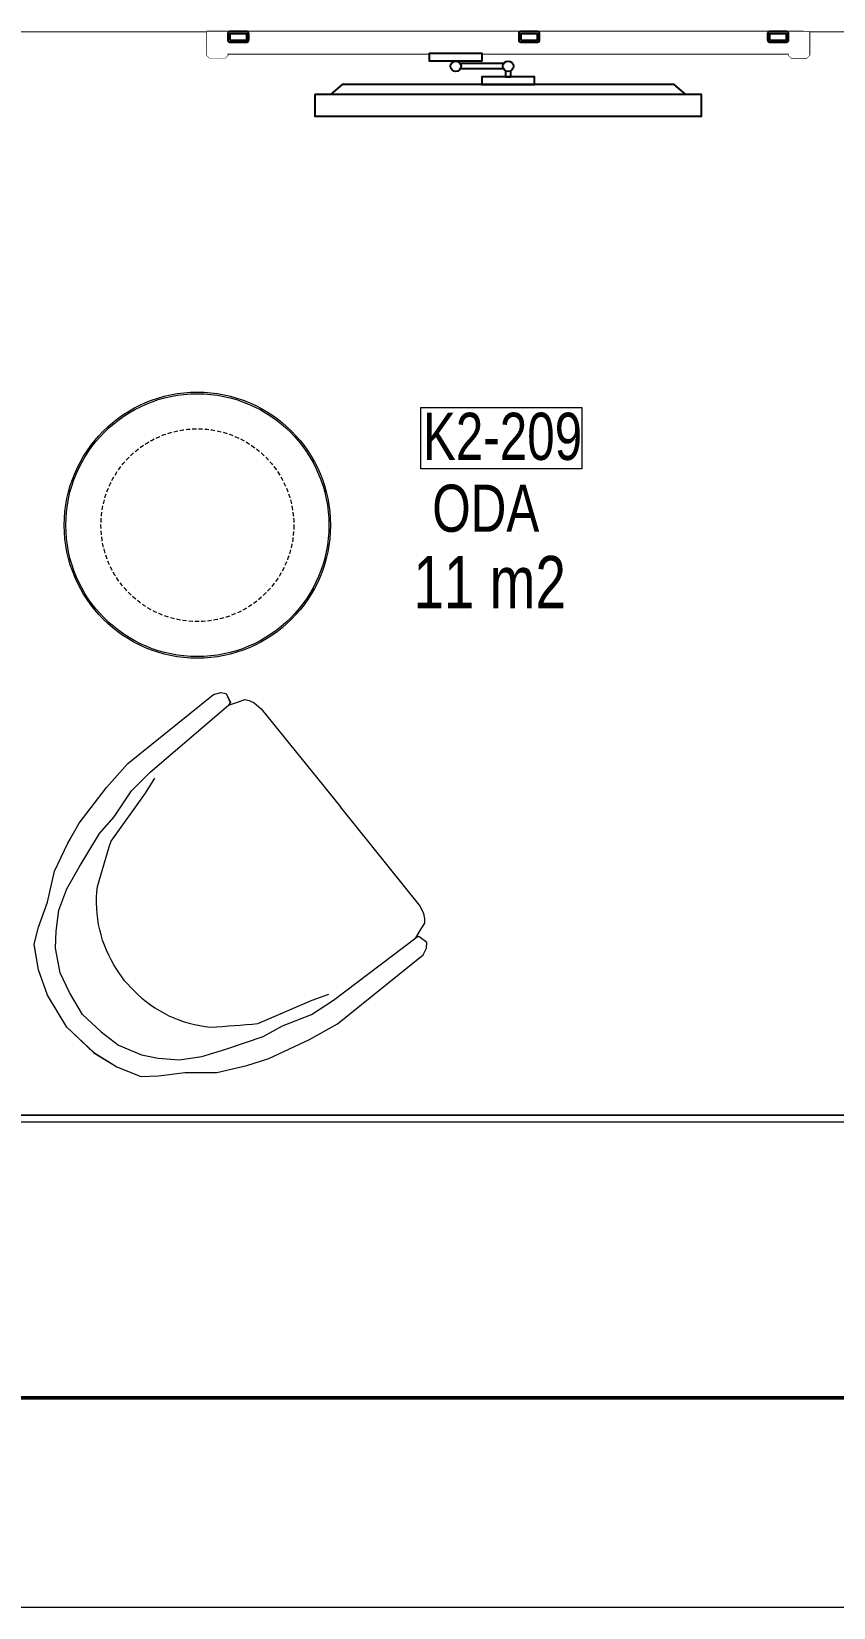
# Model space of a CAD drawing. Header units: millimetres. Extents: x 26282 to 30760, y 1404 to 4574.
# Drawn here: x 28205.9 to 28359, y 2668.3 to 2969.2 of the extents above; entities that cross this region are included whole.
import ezdxf

# ---------------------------------------------------------------- set-up
doc = ezdxf.new("R2010")
doc.units = ezdxf.units.MM
doc.header["$LTSCALE"] = 0.25
doc.set_wipeout_variables(frame=1)
doc.linetypes.add('DUZ', pattern=[0])
doc.linetypes.add('HIDDEN2', pattern=[4.7625, 3.175, -1.5875])
for name, color, linetype, lineweight in [('AB-DUV', 4, 'Continuous', 50), ('Ahşap Hatch', 44, 'DUZ', 15), ('BRONZE (3RDF)', 30, 'Continuous', 15), ('FURNITURE (3RDF)', 43, 'Continuous', 20), ('ID-ALCIPAN', 124, 'Continuous', 20), ('METAL PROFILE (3RDF)', 251, 'Continuous', 18), ('TEXT-GNRL (3RDF)', 254, 'Continuous', 15), ('WALL CLADDING (3RDF)', 43, 'Continuous', 13), ('WALLPAPER (3RDF)', 63, 'Continuous', 13), ('WOOD (3RDF)', 45, 'Continuous', 15)]:
    doc.layers.add(name, color=color, linetype=linetype, lineweight=lineweight)
for name, color, linetype in [('ACCESSORIES (3RDF)', 2, 'Continuous'), ('ID-PROFIL', 145, 'Continuous'), ('LEATHER (3RDF)', 57, 'Continuous'), ('WIPEOUT(3RDF)', 250, 'Continuous')]:
    doc.layers.add(name, color=color, linetype=linetype)
doc.styles.add('M-IKI-50', font='arial.ttf', dxfattribs={"width": 0.75, "height": 10})
doc.styles.add('M-UC-50', font='arial.ttf', dxfattribs={"width": 0.75, "height": 15})

# ---------------------------------------------------------------- blocks, each defined once
blk = doc.blocks.new('SEHPA-01')
at = {"layer": 'BRONZE (3RDF)'}
for radius in [25.4, 25.1]:
    blk.add_circle((19.97, 19.83), radius, dxfattribs=at)
at = {"layer": 'WOOD (3RDF)', "linetype": 'HIDDEN2'}
blk.add_circle((19.97, 19.83), 18.4, dxfattribs=at)
blk = doc.blocks.new('20x40 profil')
at = {"layer": 'METAL PROFILE (3RDF)'}
h = blk.add_hatch(color=256, dxfattribs=at)
edge = h.paths.add_edge_path()
edge.add_line((-1.6, 2), (1.6, 2))
edge.add_arc((1.6, 1.6), 0.4, 360, 450, ccw=False)
edge.add_line((2, 1.6), (2, 0.4))
edge.add_arc((1.6, 0.4), 0.4, 270, 360, ccw=False)
edge.add_line((1.6, 0), (-1.6, 0))
edge.add_arc((-1.6, 0.4), 0.4, 180, 270, ccw=False)
edge.add_line((-2, 0.4), (-2, 1.6))
edge.add_arc((-1.6, 1.6), 0.4, 90, 180, ccw=False)
h.paths.add_polyline_path([(-1.6, 1.6), (1.6, 1.6), (1.6, 0.4), (-1.6, 0.4)], flags=16)
at = {"layer": 'ID-PROFIL'}
blk.add_lwpolyline([(1.6, 2), (-1.6, 2, 0.414214), (-2, 1.6), (-2, 0.4, 0.414214), (-1.6, 0), (1.6, 0, 0.414214), (2, 0.4), (2, 1.6, 0.414214)], format="xyb", close=True, dxfattribs=at)
blk.add_lwpolyline([(1.6, 1.6), (-1.6, 1.6), (-1.6, 0.4), (1.6, 0.4)], close=True, dxfattribs=at)
blk = doc.blocks.new('A$C338956E9')
at = {"layer": 'METAL PROFILE (3RDF)'}
h = blk.add_hatch(color=256, dxfattribs=at)
edge = h.paths.add_edge_path()
edge.add_line((0.4, 0), (3.6, 0))
edge.add_arc((3.6, 0.4), 0.4, 270, 360)
edge.add_line((4, 0.4), (4, 1.6))
edge.add_arc((3.6, 1.6), 0.4, 360, 450)
edge.add_line((3.6, 2), (0.4, 2))
edge.add_arc((0.4, 1.6), 0.4, 450, 540)
edge.add_line((0, 1.6), (0, 0.4))
edge.add_arc((0.4, 0.4), 0.4, 540, 630)
h.paths.add_polyline_path([(0.4, 0.4), (3.6, 0.4), (3.6, 1.6), (0.4, 1.6)], flags=16)
at = {"layer": 'METAL PROFILE (3RDF)', "color": 4, "xscale": -1, "rotation": 180}
blk.add_blockref('20x40 profil', (2, 2, 0), dxfattribs=at)
blk = doc.blocks.new('A$C5B9169E6')
blk.add_wipeout([(0, 0.01), (0, 4.13), (3, 4.13), (5.25, 6.01), (31.9, 6), (31.72, 7.5), (36.4, 7.5), (36.4, 8.64), (37.77, 10), (46.03, 10), (45.81, 10.5), (41.9, 10.5), (41.9, 12), (51.9, 12), (51.9, 10.5), (47.34, 10.5), (46.11, 10.5), (46.11, 10.12), (46.03, 9), (37.77, 9), (37.4, 8.64), (37.4, 7.5), (41.9, 7.5), (41.9, 6), (68.55, 6), (70.8, 4.13), (73.8, 4.12), (73.8, 0)]).translate(0, 0, -2.27).dxf.layer = 'WIPEOUT(3RDF)'
at = {"layer": 'ACCESSORIES (3RDF)', "elevation": -2.27}
for points in [[(37.77, 10), (46.03, 10)], [(46.9, 10.5), (51.9, 10.5), (51.9, 12), (41.9, 12), (41.9, 10.5), (51.9, 10.5)], [(36.9, 6), (31.9, 6), (31.9, 7.5), (41.9, 7.5), (41.9, 6), (31.9, 6)], [(37.4, 8.64), (37.4, 7.5), (36.4, 7.5)], [(36.9, 7.5), (36.4, 7.5), (36.4, 8.64)], [(37.77, 9), (46.03, 9)], [(3, 4.13), (5.25, 6.01), (68.55, 6), (70.8, 4.13)]]:
    blk.add_lwpolyline(points, dxfattribs=at)
blk.add_lwpolyline([(73.8, 4.12), (73.8, 0), (0, 0.01), (0, 4.13)], close=True, dxfattribs=at)
at = {"layer": 'ACCESSORIES (3RDF)', "extrusion": (7.07107e-17, 7.07107e-17, -1)}
blk.add_ellipse((36.9, 9.5, -2.27), major_axis=(0.707, 0.707), ratio=1, start_param=1.570796326794896, end_param=7.853981633974483, dxfattribs=at)
at = {"layer": 'ACCESSORIES (3RDF)', "extrusion": (1e-16, 1e-16, -1)}
blk.add_ellipse((46.9, 9.5, -2.27), major_axis=(0.707, -0.707), ratio=1, dxfattribs=at)
blk = doc.blocks.new('TVPANEL-01')
blk.add_wipeout([(-369.55, 81.55), (-369.55, 77.05), (-369.05, 76.55), (-366.05, 76.55), (-365.55, 77.05), (-365.55, 77.35), (-307.05, 77.35), (-258.55, 77.35), (-258.55, 77.05), (-258.05, 76.55), (-255.05, 76.55), (-254.55, 77.05), (-254.55, 81.55)]).dxf.layer = 'WIPEOUT(3RDF)'
at = {"layer": 'LEATHER (3RDF)', "elevation": 0}
blk.add_lwpolyline([(-260.55, 79.45), (-260.55, 79.55), (-258.55, 79.55), (-258.55, 77.35), (-365.55, 77.35), (-365.55, 79.55), (-363.55, 79.55), (-363.55, 79.45)], dxfattribs=at)
at = {"layer": 'WALL CLADDING (3RDF)', "ltscale": 0.25}
for p, q in [((-369.55, 81.55), (-369.55, 77.05)), ((-368.35, 81.55), (-369.55, 81.55)), ((-368.35, 81.55), (-368.35, 77.75)), ((-366.75, 81.55), (-366.75, 77.75)), ((-365.55, 81.55), (-366.75, 81.55)), ((-365.55, 81.55), (-365.55, 77.05)), ((-258.55, 81.55), (-258.55, 77.05)), ((-257.35, 81.55), (-258.55, 81.55)), ((-257.35, 81.55), (-257.35, 77.75)), ((-255.75, 81.55), (-255.75, 77.75)), ((-255.75, 81.55), (-254.55, 81.55)), ((-254.55, 81.55), (-254.55, 77.05)), ((-369.05, 76.55), (-369.55, 77.05)), ((-366.05, 76.55), (-369.05, 76.55)), ((-366.75, 77.75), (-368.35, 77.75)), ((-365.55, 77.05), (-366.05, 76.55)), ((-258.55, 77.05), (-258.05, 76.55)), ((-258.05, 76.55), (-255.05, 76.55)), ((-257.35, 77.75), (-255.75, 77.75)), ((-255.05, 76.55), (-254.55, 77.05))]:
    blk.add_line(p, q, dxfattribs=at)
at = {"layer": 'WALL CLADDING (3RDF)', "elevation": 0}
blk.add_lwpolyline([(-365.45, 77.45), (-365.45, 79.45), (-258.65, 79.45), (-258.65, 77.45), (-365.45, 77.45)], dxfattribs=at)
at = {"layer": 'WIPEOUT(3RDF)'}
for p, q in [((-255.75, 81.55), (-368.35, 81.55)), ((-258.55, 81.55), (-365.55, 81.55))]:
    blk.add_line(p, q, dxfattribs=at)
at = {"ltscale": 0.25}
for p in [(-365.55, 79.55, 0), (-318.06, 79.55, 0), (-262.55, 79.55, 0)]:
    blk.add_blockref('A$C338956E9', p, dxfattribs=at)
at = {"ltscale": 0.25, "rotation": 0.006196773708317901}
blk.add_blockref('A$C5B9169E6', (-348.95, 65.44, 2.27), dxfattribs=at)
blk = doc.blocks.new('ODA-KOLTUK-01')
blk.add_wipeout([(31.91, 67), (38.95, 66.05), (43.81, 64.37), (48.11, 61.95), (50.14, 59.25), (52.78, 54.95), (56.6, 50.19), (59.13, 44.86), (60.71, 40.76), (62.77, 32.45), (63.8, 26.38), (63.81, 5.37), (63.23, 4.1), (62.41, 3.39), (60.59, 3.86), (60.42, 4.45), (59.31, 1.35), (58.66, 0.82), (57.72, 0.35), (55.97, 0), (7.85, 0), (6.09, 0.35), (5.15, 0.82), (4.51, 1.35), (3.39, 4.45), (3.22, 3.86), (1.4, 3.39), (0.58, 4.1), (0, 5.37), (0.01, 26.38), (1.04, 32.45), (3.1, 40.76), (4.68, 44.86), (7.21, 50.19), (11.04, 54.95), (13.68, 59.25), (15.71, 61.95), (20, 64.37), (24.86, 66.05)])
at = {"ltscale": 50}
for points in [[(31.91, 67), (24.86, 66.05), (20, 64.37), (15.71, 61.95), (13.68, 59.25), (11.04, 54.95), (7.21, 50.19), (4.68, 44.86), (3.1, 40.76), (1.04, 32.45), (0.01, 26.38), (0, 5.37), (0.58, 4.1), (1.4, 3.39), (3.22, 3.86), (3.39, 4.45), (4.1, 2.58), (4.51, 1.35), (5.15, 0.82), (6.09, 0.35), (7.85, 0), (31.91, 0)], [(31.91, 67), (38.95, 66.05), (43.81, 64.37), (48.11, 61.95), (50.14, 59.25), (52.78, 54.95), (56.6, 50.19), (59.13, 44.86), (60.71, 40.76), (62.77, 32.45), (63.8, 26.38), (63.81, 5.37), (63.23, 4.1), (62.41, 3.39), (60.59, 3.86), (60.42, 4.45), (59.72, 2.58), (59.31, 1.35), (58.66, 0.82), (57.72, 0.35), (55.97, 0), (31.91, 0)], [(31.91, 63.19), (27.09, 62.5), (23.07, 61.5), (18.82, 59.26), (16.34, 57.13), (13.56, 54.24), (11.38, 50.47), (9.61, 46.04), (7.01, 38.99), (6.3, 34.8), (4.53, 29.14), (3.99, 24.12), (3.39, 4.45)], [(31.91, 63.19), (36.72, 62.5), (40.74, 61.5), (44.99, 59.26), (47.47, 57.13), (50.25, 54.24), (52.43, 50.47), (54.2, 46.04), (56.81, 38.99), (57.51, 34.8), (59.29, 29.14), (59.82, 24.12), (60.42, 4.45)]]:
    blk.add_lwpolyline(points, dxfattribs=at)
for points in [[(31.91, 52.91), (29.3, 52.68, 0.178974), (14.69, 45.65, 0.007081), (9.55, 38.19), (6.53, 27.31), (5.41, 24.12)], [(31.91, 52.91), (34.51, 52.68, -0.178974), (49.12, 45.65, -0.007081), (54.27, 38.19), (57.28, 27.31), (58.4, 24.12)]]:
    blk.add_lwpolyline(points, format="xyb", dxfattribs=at)
blk = doc.blocks.new('A$C187D15ED')
at = {"layer": 'AB-DUV', "ltscale": 100}
blk.add_line((9646.64, 2503.26), (8617.36, 2503.26), dxfattribs=at)
at = {"layer": 'TEXT-GNRL (3RDF)', "linetype": 'Continuous'}
blk.add_lwpolyline([(8709.8, 2692.37), (8740.51, 2692.37), (8740.51, 2680.65), (8709.8, 2680.65)], close=True, dxfattribs=at)
at = {"layer": 'WALLPAPER (3RDF)'}
blk.add_line((8612.36, 2764.15), (8840.6, 2764.05), dxfattribs=at)
at = {"layer": 'FURNITURE (3RDF)', "rotation": 128.8413754267579}
blk.add_blockref('ODA-KOLTUK-01', (8714.47, 2591.24, 0), dxfattribs=at)
at = {"layer": 'TEXT-GNRL (3RDF)', "linetype": 'Continuous', "width": 0.75}
for s, height, style, p in [('K2-209', 9, 'M-UC-50', (8710.2, 2682.34)), ('ODA', 9, 'M-UC-50', (8711.99, 2668.62)), ('11 m2', 10, 'M-IKI-50', (8708.39, 2654))]:
    blk.add_text(s, height=height, dxfattribs=dict(at, style=style)).set_placement(p)
at = {"layer": 'FURNITURE (3RDF)', "xscale": -1}
blk.add_blockref('TVPANEL-01', (8414.43, 2682.55), dxfattribs=at)
at = {"layer": 'FURNITURE (3RDF)', "rotation": 128.8413754267525}
blk.add_blockref('ODA-KOLTUK-01', (8714.47, 2591.24, 0), dxfattribs=at)
at = {"layer": 'FURNITURE (3RDF)', "rotation": 128.8413754267579}
blk.add_blockref('ODA-KOLTUK-01', (8714.47, 2591.24, 0), dxfattribs=at)
at = {"layer": 'ID-ALCIPAN', "ltscale": 0.25}
for p, q in [((8614.72, 2557.22), (8805.69, 2557.22)), ((8614.74, 2555.97), (8804.44, 2555.97))]:
    blk.add_line(p, q, dxfattribs=at)
at = {"layer": 'WALLPAPER (3RDF)'}
blk.add_line((8614.72, 2557.32), (8805.79, 2557.32), dxfattribs=at)
at = {"layer": 'FURNITURE (3RDF)', "rotation": 282.7279961790254}
blk.add_blockref('SEHPA-01', (8643.43, 2684.99), dxfattribs=at)

msp = doc.modelspace()

# ---------------------------------------------------------------- block references
at = {"layer": 'AB-DUV', "ltscale": 100}
msp.add_blockref('A$C187D15ED', (19570.424, 205.028, 5.126), dxfattribs=at)

# ---------------------------------------------------------------- next in the draw order: linework, layer by layer
at = {"layer": 'Ahşap Hatch', "ltscale": 0.25}
msp.add_line((28466.001, 2668.289), (28187.781, 2668.289, 5.126), dxfattribs=at)
at = {"layer": 'LEATHER (3RDF)', "elevation": 5.126}
msp.add_lwpolyline([(28245.406, 2967.021), (28245.406, 2967.121), (28243.406, 2967.121), (28243.406, 2964.923), (28350.406, 2964.923), (28350.406, 2967.123), (28348.406, 2967.123), (28348.406, 2967.023)], dxfattribs=at)
at = {"layer": 'WALL CLADDING (3RDF)', "ltscale": 0.25}
for p, q in [((28239.406, 2969.123, 5.126), (28239.406, 2964.623, 5.126)), ((28240.606, 2969.123, 5.126), (28239.406, 2969.123, 5.126)), ((28240.606, 2969.123, 5.126), (28240.606, 2965.323, 5.126)), ((28242.206, 2969.123, 5.126), (28242.206, 2965.323, 5.126)), ((28242.206, 2969.123, 5.126), (28243.406, 2969.123, 5.126)), ((28243.406, 2969.123, 5.126), (28243.406, 2964.623, 5.126)), ((28350.406, 2969.123, 5.126), (28350.406, 2964.623, 5.126)), ((28350.406, 2969.123, 5.126), (28351.606, 2969.123, 5.126)), ((28351.606, 2969.123, 5.126), (28351.606, 2965.323, 5.126)), ((28353.206, 2969.123, 5.126), (28353.206, 2965.323, 5.126)), ((28353.206, 2969.123, 5.126), (28354.406, 2969.123, 5.126)), ((28354.406, 2969.123, 5.126), (28354.406, 2964.623, 5.126)), ((28239.906, 2964.123, 5.126), (28239.406, 2964.623, 5.126)), ((28242.906, 2964.123, 5.126), (28239.906, 2964.123, 5.126)), ((28242.206, 2965.323, 5.126), (28240.606, 2965.323, 5.126)), ((28243.406, 2964.623, 5.126), (28242.906, 2964.123, 5.126)), ((28350.406, 2964.623, 5.126), (28350.906, 2964.123, 5.126)), ((28350.906, 2964.123, 5.126), (28353.906, 2964.123, 5.126)), ((28351.606, 2965.323, 5.126), (28353.206, 2965.323, 5.126)), ((28353.906, 2964.123, 5.126), (28354.406, 2964.623, 5.126))]:
    msp.add_line(p, q, dxfattribs=at)
at = {"layer": 'WALL CLADDING (3RDF)', "elevation": 5.126}
msp.add_lwpolyline([(28350.306, 2965.023), (28350.306, 2967.023), (28243.506, 2967.021), (28243.506, 2965.021), (28350.306, 2965.023)], dxfattribs=at)
at = {"layer": 'WIPEOUT(3RDF)'}
for p, q in [((28240.606, 2969.123, 5.126), (28353.206, 2969.123, 5.126)), ((28243.406, 2969.123, 5.126), (28350.406, 2969.123, 5.126))]:
    msp.add_line(p, q, dxfattribs=at)

# ---------------------------------------------------------------- next in the draw order: wipeouts: each hides what was drawn before it
msp.add_wipeout([(28212.695, 2779.102), (28209.014, 2785.184), (28207.276, 2790.021), (28206.472, 2794.889), (28207.302, 2798.164), (28208.996, 2802.918), (28210.302, 2808.886), (28212.864, 2814.187), (28215.067, 2817.999), (28220.248, 2824.81), (28224.33, 2829.415), (28240.69, 2842.607), (28242.044, 2842.95), (28243.105, 2842.752), (28243.879, 2841.044), (28243.533, 2840.54), (28246.648, 2841.619), (28247.462, 2841.448), (28248.415, 2841.011), (28249.79, 2839.863), (28279.97, 2802.382), (28280.799, 2800.793), (28281.022, 2799.769), (28281.016, 2798.937), (28279.298, 2796.125), (28279.864, 2796.355), (28281.367, 2795.234), (28281.334, 2794.155), (28280.71, 2792.905), (28264.332, 2779.736), (28258.962, 2776.731), (28251.203, 2773.122), (28247.008, 2771.783), (28241.282, 2770.41), (28235.173, 2770.408), (28230.168, 2769.767), (28226.791, 2769.655), (28222.206, 2771.479), (28217.852, 2774.209)]).translate(0, 0, 5.126).dxf.layer = 'FURNITURE (3RDF)'

# ---------------------------------------------------------------- next in the draw order: linework, layer by layer
at = {"layer": 'FURNITURE (3RDF)', "ltscale": 50, "elevation": 5.126}
for points in [[(28212.695, 2779.102), (28209.014, 2785.184), (28207.276, 2790.021), (28206.472, 2794.889), (28207.302, 2798.164), (28208.996, 2802.918), (28210.302, 2808.886), (28212.864, 2814.187), (28215.067, 2817.999), (28220.248, 2824.81), (28224.33, 2829.415), (28240.69, 2842.607), (28242.044, 2842.95), (28243.105, 2842.752), (28243.879, 2841.044), (28243.533, 2840.54), (28245.433, 2841.168), (28246.648, 2841.619), (28247.462, 2841.448), (28248.415, 2841.011), (28249.79, 2839.863), (28264.88, 2821.122)], [(28215.661, 2781.49), (28213.175, 2785.674), (28211.437, 2789.431), (28210.518, 2794.149), (28210.617, 2797.414), (28211.128, 2801.389), (28212.7, 2805.46), (28215.036, 2809.616), (28218.893, 2816.062), (28221.712, 2819.242), (28225.014, 2824.175), (28228.588, 2827.735), (28243.533, 2840.54)], [(28212.695, 2779.102), (28217.852, 2774.209), (28222.206, 2771.479), (28226.791, 2769.655), (28230.168, 2769.767), (28235.173, 2770.408), (28241.282, 2770.41), (28247.008, 2771.783), (28251.203, 2773.122), (28258.962, 2776.731), (28264.332, 2779.736), (28280.71, 2792.905), (28281.334, 2794.155), (28281.367, 2795.234), (28279.864, 2796.355), (28279.298, 2796.125), (28280.316, 2797.847), (28281.016, 2798.937), (28281.022, 2799.769), (28280.799, 2800.793), (28279.97, 2802.382), (28264.88, 2821.122)], [(28215.661, 2781.49), (28219.218, 2778.169), (28222.518, 2775.67), (28226.931, 2773.765), (28230.142, 2773.165), (28234.135, 2772.817), (28238.447, 2773.484), (28243.005, 2774.88), (28250.126, 2777.273), (28253.834, 2779.349), (28259.358, 2781.523), (28263.598, 2784.254), (28279.298, 2796.125)]]:
    msp.add_lwpolyline(points, dxfattribs=at)
for points in [[(28223.67, 2787.939), (28222.214, 2790.113, -0.1789736), (28218.531, 2805.9, -0.007081), (28221.116, 2814.589), (28227.693, 2823.758), (28229.474, 2826.634)], [(28223.67, 2787.939), (28225.483, 2786.054, 0.1789736), (28240.121, 2779.087, 0.007081), (28249.162, 2779.759), (28259.522, 2784.229), (28262.712, 2785.355)]]:
    msp.add_lwpolyline(points, format="xyb", dxfattribs=at)

# ---------------------------------------------------------------- next in the draw order: wipeouts: each hides what was drawn before it
msp.add_wipeout([(28354.406, 2969.123), (28354.406, 2964.623), (28353.906, 2964.123), (28350.906, 2964.123), (28350.406, 2964.623), (28350.406, 2964.923), (28291.906, 2964.923), (28243.406, 2964.923), (28243.406, 2964.623), (28242.906, 2964.123), (28239.906, 2964.123), (28239.406, 2964.623), (28239.406, 2969.123)]).translate(0, 0, 5.126).dxf.layer = 'WIPEOUT(3RDF)'

# ---------------------------------------------------------------- next in the draw order: hatches: boundary and pattern name
at = {"layer": 'METAL PROFILE (3RDF)'}
h = msp.add_hatch(color=256, dxfattribs=at)
edge = h.paths.add_edge_path()
edge.add_line((28247.006, 2967.123), (28243.806, 2967.123))
edge.add_arc((28243.806, 2967.523), 0.4, 180, 270, ccw=False)
edge.add_line((28243.406, 2967.523), (28243.406, 2968.723))
edge.add_arc((28243.806, 2968.723), 0.4, 90, 180, ccw=False)
edge.add_line((28243.806, 2969.123), (28247.006, 2969.123))
edge.add_arc((28247.006, 2968.723), 0.4, 0, 90, ccw=False)
edge.add_line((28247.406, 2968.723), (28247.406, 2967.523))
edge.add_arc((28247.006, 2967.523), 0.4, -90, 0, ccw=False)
h.paths.add_polyline_path([(28247.006, 2967.523), (28243.806, 2967.523), (28243.806, 2968.723), (28247.006, 2968.723)], flags=16)
h = msp.add_hatch(color=256, dxfattribs=at)
edge = h.paths.add_edge_path()
edge.add_line((28247.006, 2967.123), (28243.806, 2967.123))
edge.add_arc((28243.806, 2967.523), 0.4, 180, 270, ccw=False)
edge.add_line((28243.406, 2967.523), (28243.406, 2968.723))
edge.add_arc((28243.806, 2968.723), 0.4, 90, 180, ccw=False)
edge.add_line((28243.806, 2969.123), (28247.006, 2969.123))
edge.add_arc((28247.006, 2968.723), 0.4, 0, 90, ccw=False)
edge.add_line((28247.406, 2968.723), (28247.406, 2967.523))
edge.add_arc((28247.006, 2967.523), 0.4, -90, 0, ccw=False)
h.paths.add_polyline_path([(28247.006, 2967.523), (28243.806, 2967.523), (28243.806, 2968.723), (28247.006, 2968.723)], flags=16)
h = msp.add_hatch(color=256, dxfattribs=at)
edge = h.paths.add_edge_path()
edge.add_line((28302.513, 2967.123), (28299.313, 2967.123))
edge.add_arc((28299.313, 2967.523), 0.4, 180, 270, ccw=False)
edge.add_line((28298.913, 2967.523), (28298.913, 2968.723))
edge.add_arc((28299.313, 2968.723), 0.4, 90, 180, ccw=False)
edge.add_line((28299.313, 2969.123), (28302.513, 2969.123))
edge.add_arc((28302.513, 2968.723), 0.4, 0, 90, ccw=False)
edge.add_line((28302.913, 2968.723), (28302.913, 2967.523))
edge.add_arc((28302.513, 2967.523), 0.4, -90, 0, ccw=False)
h.paths.add_polyline_path([(28302.513, 2967.523), (28299.313, 2967.523), (28299.313, 2968.723), (28302.513, 2968.723)], flags=16)
h = msp.add_hatch(color=256, dxfattribs=at)
edge = h.paths.add_edge_path()
edge.add_line((28302.513, 2967.123), (28299.313, 2967.123))
edge.add_arc((28299.313, 2967.523), 0.4, 180, 270, ccw=False)
edge.add_line((28298.913, 2967.523), (28298.913, 2968.723))
edge.add_arc((28299.313, 2968.723), 0.4, 90, 180, ccw=False)
edge.add_line((28299.313, 2969.123), (28302.513, 2969.123))
edge.add_arc((28302.513, 2968.723), 0.4, 0, 90, ccw=False)
edge.add_line((28302.913, 2968.723), (28302.913, 2967.523))
edge.add_arc((28302.513, 2967.523), 0.4, -90, 0, ccw=False)
h.paths.add_polyline_path([(28302.513, 2967.523), (28299.313, 2967.523), (28299.313, 2968.723), (28302.513, 2968.723)], flags=16)
h = msp.add_hatch(color=256, dxfattribs=at)
edge = h.paths.add_edge_path()
edge.add_line((28350.006, 2967.123), (28346.806, 2967.123))
edge.add_arc((28346.806, 2967.523), 0.4, 180, 270, ccw=False)
edge.add_line((28346.406, 2967.523), (28346.406, 2968.723))
edge.add_arc((28346.806, 2968.723), 0.4, 90, 180, ccw=False)
edge.add_line((28346.806, 2969.123), (28350.006, 2969.123))
edge.add_arc((28350.006, 2968.723), 0.4, 0, 90, ccw=False)
edge.add_line((28350.406, 2968.723), (28350.406, 2967.523))
edge.add_arc((28350.006, 2967.523), 0.4, -90, 0, ccw=False)
h.paths.add_polyline_path([(28350.006, 2967.523), (28346.806, 2967.523), (28346.806, 2968.723), (28350.006, 2968.723)], flags=16)
h = msp.add_hatch(color=256, dxfattribs=at)
edge = h.paths.add_edge_path()
edge.add_line((28350.006, 2967.123), (28346.806, 2967.123))
edge.add_arc((28346.806, 2967.523), 0.4, 180, 270, ccw=False)
edge.add_line((28346.406, 2967.523), (28346.406, 2968.723))
edge.add_arc((28346.806, 2968.723), 0.4, 90, 180, ccw=False)
edge.add_line((28346.806, 2969.123), (28350.006, 2969.123))
edge.add_arc((28350.006, 2968.723), 0.4, 0, 90, ccw=False)
edge.add_line((28350.406, 2968.723), (28350.406, 2967.523))
edge.add_arc((28350.006, 2967.523), 0.4, -90, 0, ccw=False)
h.paths.add_polyline_path([(28350.006, 2967.523), (28346.806, 2967.523), (28346.806, 2968.723), (28350.006, 2968.723)], flags=16)

# ---------------------------------------------------------------- next in the draw order: linework, layer by layer
at = {"layer": 'ID-PROFIL', "elevation": 5.126}
for points in [[(28243.806, 2967.123), (28247.006, 2967.123, 0.4142136), (28247.406, 2967.523), (28247.406, 2968.723, 0.4142136), (28247.006, 2969.123), (28243.806, 2969.123, 0.4142136), (28243.406, 2968.723), (28243.406, 2967.523, 0.4142136)], [(28299.313, 2967.123), (28302.513, 2967.123, 0.4142136), (28302.913, 2967.523), (28302.913, 2968.723, 0.4142136), (28302.513, 2969.123), (28299.313, 2969.123, 0.4142136), (28298.913, 2968.723), (28298.913, 2967.523, 0.4142136)], [(28346.806, 2967.123), (28350.006, 2967.123, 0.4142136), (28350.406, 2967.523), (28350.406, 2968.723, 0.4142136), (28350.006, 2969.123), (28346.806, 2969.123, 0.4142136), (28346.406, 2968.723), (28346.406, 2967.523, 0.4142136)]]:
    msp.add_lwpolyline(points, format="xyb", close=True, dxfattribs=at)
for points in [[(28243.806, 2967.523), (28247.006, 2967.523), (28247.006, 2968.723), (28243.806, 2968.723)], [(28299.313, 2967.523), (28302.513, 2967.523), (28302.513, 2968.723), (28299.313, 2968.723)], [(28346.806, 2967.523), (28350.006, 2967.523), (28350.006, 2968.723), (28346.806, 2968.723)]]:
    msp.add_lwpolyline(points, close=True, dxfattribs=at)

# ---------------------------------------------------------------- next in the draw order: wipeouts: each hides what was drawn before it
for points, layer in [([(28212.695, 2779.102), (28209.014, 2785.184), (28207.276, 2790.021), (28206.472, 2794.889), (28207.302, 2798.164), (28208.996, 2802.918), (28210.302, 2808.886), (28212.864, 2814.187), (28215.067, 2817.999), (28220.248, 2824.81), (28224.33, 2829.415), (28240.69, 2842.607), (28242.044, 2842.95), (28243.105, 2842.752), (28243.879, 2841.044), (28243.533, 2840.54), (28246.648, 2841.619), (28247.462, 2841.448), (28248.415, 2841.011), (28249.79, 2839.863), (28279.97, 2802.382), (28280.799, 2800.793), (28281.022, 2799.769), (28281.016, 2798.937), (28279.298, 2796.125), (28279.864, 2796.355), (28281.367, 2795.234), (28281.334, 2794.155), (28280.71, 2792.905), (28264.332, 2779.736), (28258.962, 2776.731), (28251.203, 2773.122), (28247.008, 2771.783), (28241.282, 2770.41), (28235.173, 2770.408), (28230.168, 2769.767), (28226.791, 2769.655), (28222.206, 2771.479), (28217.852, 2774.209)], 'FURNITURE (3RDF)'), ([(28333.806, 2953.022), (28333.806, 2957.147), (28330.806, 2957.147), (28328.556, 2959.022), (28301.906, 2959.022), (28302.089, 2960.522), (28297.406, 2960.522), (28297.406, 2961.656), (28296.04, 2963.022), (28287.772, 2963.022), (28288, 2963.522), (28291.906, 2963.522), (28291.906, 2965.022), (28281.906, 2965.022), (28281.906, 2963.522), (28286.469, 2963.522), (28287.697, 2963.522), (28287.697, 2963.135), (28287.772, 2962.022), (28296.04, 2962.022), (28296.406, 2961.656), (28296.406, 2960.522), (28291.906, 2960.522), (28291.906, 2959.022), (28265.256, 2959.022), (28263.006, 2957.147), (28260.006, 2957.147), (28260.006, 2953.022)], 'WIPEOUT(3RDF)')]:
    msp.add_wipeout(points).translate(0, 0, 5.126).dxf.layer = layer

# ---------------------------------------------------------------- next in the draw order: linework, layer by layer
at = {"layer": 'ACCESSORIES (3RDF)', "elevation": 5.126}
for points in [[(28286.906, 2963.522), (28281.906, 2963.522), (28281.906, 2965.022), (28291.906, 2965.022), (28291.906, 2963.522), (28281.906, 2963.522)], [(28296.04, 2963.022), (28287.772, 2963.022)], [(28296.04, 2962.022), (28287.772, 2962.022)], [(28296.906, 2959.022), (28301.906, 2959.022), (28301.906, 2960.522), (28291.906, 2960.522), (28291.906, 2959.022), (28301.906, 2959.022)], [(28296.406, 2961.656), (28296.406, 2960.522), (28297.406, 2960.522)], [(28296.906, 2960.522), (28297.406, 2960.522), (28297.406, 2961.656)], [(28330.806, 2957.147), (28328.556, 2959.022), (28265.256, 2959.022), (28263.006, 2957.147)]]:
    msp.add_lwpolyline(points, dxfattribs=at)
msp.add_lwpolyline([(28260.006, 2957.147), (28260.006, 2953.022), (28333.806, 2953.022), (28333.806, 2957.147)], close=True, dxfattribs=at)
at = {"layer": 'ACCESSORIES (3RDF)'}
for centre in [(28286.906, 2962.522, 5.126), (28296.906, 2962.522, 5.126)]:
    msp.add_ellipse(centre, major_axis=(0.707, 0.707), ratio=1, start_param=3.1414845, end_param=9.4246698, dxfattribs=at)
at = {"layer": 'FURNITURE (3RDF)', "ltscale": 50, "elevation": 5.126}
for points in [[(28212.695, 2779.102), (28209.014, 2785.184), (28207.276, 2790.021), (28206.472, 2794.889), (28207.302, 2798.164), (28208.996, 2802.918), (28210.302, 2808.886), (28212.864, 2814.187), (28215.067, 2817.999), (28220.248, 2824.81), (28224.33, 2829.415), (28240.69, 2842.607), (28242.044, 2842.95), (28243.105, 2842.752), (28243.879, 2841.044), (28243.533, 2840.54), (28245.433, 2841.168), (28246.648, 2841.619), (28247.462, 2841.448), (28248.415, 2841.011), (28249.79, 2839.863), (28264.88, 2821.122)], [(28215.661, 2781.49), (28213.175, 2785.674), (28211.437, 2789.431), (28210.518, 2794.149), (28210.617, 2797.414), (28211.128, 2801.389), (28212.7, 2805.46), (28215.036, 2809.616), (28218.893, 2816.062), (28221.712, 2819.242), (28225.014, 2824.175), (28228.588, 2827.735), (28243.533, 2840.54)], [(28212.695, 2779.102), (28217.852, 2774.209), (28222.206, 2771.479), (28226.791, 2769.655), (28230.168, 2769.767), (28235.173, 2770.408), (28241.282, 2770.41), (28247.008, 2771.783), (28251.203, 2773.122), (28258.962, 2776.731), (28264.332, 2779.736), (28280.71, 2792.905), (28281.334, 2794.155), (28281.367, 2795.234), (28279.864, 2796.355), (28279.298, 2796.125), (28280.316, 2797.847), (28281.016, 2798.937), (28281.022, 2799.769), (28280.799, 2800.793), (28279.97, 2802.382), (28264.88, 2821.122)], [(28215.661, 2781.49), (28219.218, 2778.169), (28222.518, 2775.67), (28226.931, 2773.765), (28230.142, 2773.165), (28234.135, 2772.817), (28238.447, 2773.484), (28243.005, 2774.88), (28250.126, 2777.273), (28253.834, 2779.349), (28259.358, 2781.523), (28263.598, 2784.254), (28279.298, 2796.125)]]:
    msp.add_lwpolyline(points, dxfattribs=at)
for points in [[(28223.67, 2787.939), (28222.214, 2790.113, -0.1789736), (28218.531, 2805.9, -0.007081), (28221.116, 2814.589), (28227.693, 2823.758), (28229.474, 2826.634)], [(28223.67, 2787.939), (28225.483, 2786.054, 0.1789736), (28240.121, 2779.087, 0.007081), (28249.162, 2779.759), (28259.522, 2784.229), (28262.712, 2785.355)]]:
    msp.add_lwpolyline(points, format="xyb", dxfattribs=at)

# ---------------------------------------------------------------- next in the draw order: wipeouts: each hides what was drawn before it
msp.add_wipeout([(28212.695, 2779.102), (28209.014, 2785.184), (28207.276, 2790.021), (28206.472, 2794.889), (28207.302, 2798.164), (28208.996, 2802.918), (28210.302, 2808.886), (28212.864, 2814.187), (28215.067, 2817.999), (28220.248, 2824.81), (28224.33, 2829.415), (28240.69, 2842.607), (28242.044, 2842.95), (28243.105, 2842.752), (28243.879, 2841.044), (28243.533, 2840.54), (28246.648, 2841.619), (28247.462, 2841.448), (28248.415, 2841.011), (28249.79, 2839.863), (28279.97, 2802.382), (28280.799, 2800.793), (28281.022, 2799.769), (28281.016, 2798.937), (28279.298, 2796.125), (28279.864, 2796.355), (28281.367, 2795.234), (28281.334, 2794.155), (28280.71, 2792.905), (28264.332, 2779.736), (28258.962, 2776.731), (28251.203, 2773.122), (28247.008, 2771.783), (28241.282, 2770.41), (28235.173, 2770.408), (28230.168, 2769.767), (28226.791, 2769.655), (28222.206, 2771.479), (28217.852, 2774.209)]).translate(0, 0, 5.126).dxf.layer = 'FURNITURE (3RDF)'

# ---------------------------------------------------------------- next in the draw order: linework, layer by layer
for points in [[(28212.695, 2779.102), (28209.014, 2785.184), (28207.276, 2790.021), (28206.472, 2794.889), (28207.302, 2798.164), (28208.996, 2802.918), (28210.302, 2808.886), (28212.864, 2814.187), (28215.067, 2817.999), (28220.248, 2824.81), (28224.33, 2829.415), (28240.69, 2842.607), (28242.044, 2842.95), (28243.105, 2842.752), (28243.879, 2841.044), (28243.533, 2840.54), (28245.433, 2841.168), (28246.648, 2841.619), (28247.462, 2841.448), (28248.415, 2841.011), (28249.79, 2839.863), (28264.88, 2821.122)], [(28215.661, 2781.49), (28213.175, 2785.674), (28211.437, 2789.431), (28210.518, 2794.149), (28210.617, 2797.414), (28211.128, 2801.389), (28212.7, 2805.46), (28215.036, 2809.616), (28218.893, 2816.062), (28221.712, 2819.242), (28225.014, 2824.175), (28228.588, 2827.735), (28243.533, 2840.54)], [(28212.695, 2779.102), (28217.852, 2774.209), (28222.206, 2771.479), (28226.791, 2769.655), (28230.168, 2769.767), (28235.173, 2770.408), (28241.282, 2770.41), (28247.008, 2771.783), (28251.203, 2773.122), (28258.962, 2776.731), (28264.332, 2779.736), (28280.71, 2792.905), (28281.334, 2794.155), (28281.367, 2795.234), (28279.864, 2796.355), (28279.298, 2796.125), (28280.316, 2797.847), (28281.016, 2798.937), (28281.022, 2799.769), (28280.799, 2800.793), (28279.97, 2802.382), (28264.88, 2821.122)], [(28215.661, 2781.49), (28219.218, 2778.169), (28222.518, 2775.67), (28226.931, 2773.765), (28230.142, 2773.165), (28234.135, 2772.817), (28238.447, 2773.484), (28243.005, 2774.88), (28250.126, 2777.273), (28253.834, 2779.349), (28259.358, 2781.523), (28263.598, 2784.254), (28279.298, 2796.125)]]:
    msp.add_lwpolyline(points, dxfattribs=at)
for points in [[(28223.67, 2787.939), (28222.214, 2790.113, -0.1789736), (28218.531, 2805.9, -0.007081), (28221.116, 2814.589), (28227.693, 2823.758), (28229.474, 2826.634)], [(28223.67, 2787.939), (28225.483, 2786.054, 0.1789736), (28240.121, 2779.087, 0.007081), (28249.162, 2779.759), (28259.522, 2784.229), (28262.712, 2785.355)]]:
    msp.add_lwpolyline(points, format="xyb", dxfattribs=at)

doc.saveas('drawing.dxf')
